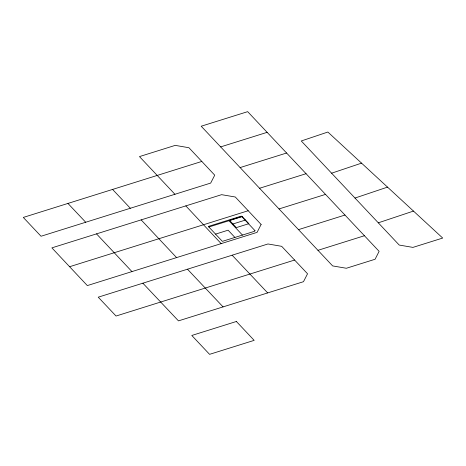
<?xml version="1.0" encoding="UTF-8"?>
<svg xmlns="http://www.w3.org/2000/svg" width="466" height="466" viewBox="0 0 466 466"><rect width="100%" height="100%" fill="white"/><g stroke="black" fill="none" stroke-linecap="round" stroke-linejoin="round"><path stroke-width="0.7" d="M331.6 173.201L361.546 163.141L442.7 238.056L412.923 247.394L399.228 245.058L301.275 140.971L327.866 132.035L361.546 163.141M354.987 198.05L387.526 187.122M378.299 222.824L413.47 211.081M220.657 146.901L267.135 132.338L379.12 251.349L375.078 259.259L346.355 268.259L332.637 265.917L201.195 126.222L247.673 111.659L267.135 132.338M67.949 203.432L201.819 161.44L214.727 175.169L210.684 183.074L41.037 236.25L23.3 217.43L67.949 203.432L85.703 222.247M240.112 167.579L286.59 153.017M259.579 188.258L306.063 173.707M69.603 266.721L248.203 210.731M208.879 227.018L241.854 216.69M279.029 208.937L325.524 194.392M232.936 223.977L245.489 220.045M215.554 234.118L228.107 230.187L234.922 237.433M298.485 229.639L344.98 215.047M317.958 250.318L364.424 235.732M294.611 260.04L116.051 316.03L98.239 297.18L267.985 243.963L281.68 246.322L307.543 273.775L303.483 281.697L178.472 320.876L142.864 283.194M187.483 269.202L223.068 306.896M267.676 292.916L232.132 255.205M112.574 189.423L130.34 208.261M201.819 161.44L188.928 147.722L175.21 145.375L139.474 156.588L174.942 194.281M228.969 220.727L242.454 235.074M141.163 219.876L176.579 257.605M96.514 233.874L131.948 271.596M185.817 205.885L221.169 243.625M254.978 230.647L254.669 231.247L222.369 241.365L208.325 226.429L241.301 216.096L254.978 230.647M261.117 224.461L257.075 232.371L87.323 285.582L51.889 247.86L221.595 194.672L235.295 197.001L261.117 224.461M242.081 216.422L229.528 220.354L236.344 227.606L248.896 223.668L242.081 216.422M236.384 321.488L191.794 335.468L209.578 354.341L254.168 340.361L236.384 321.488"/></g></svg>
